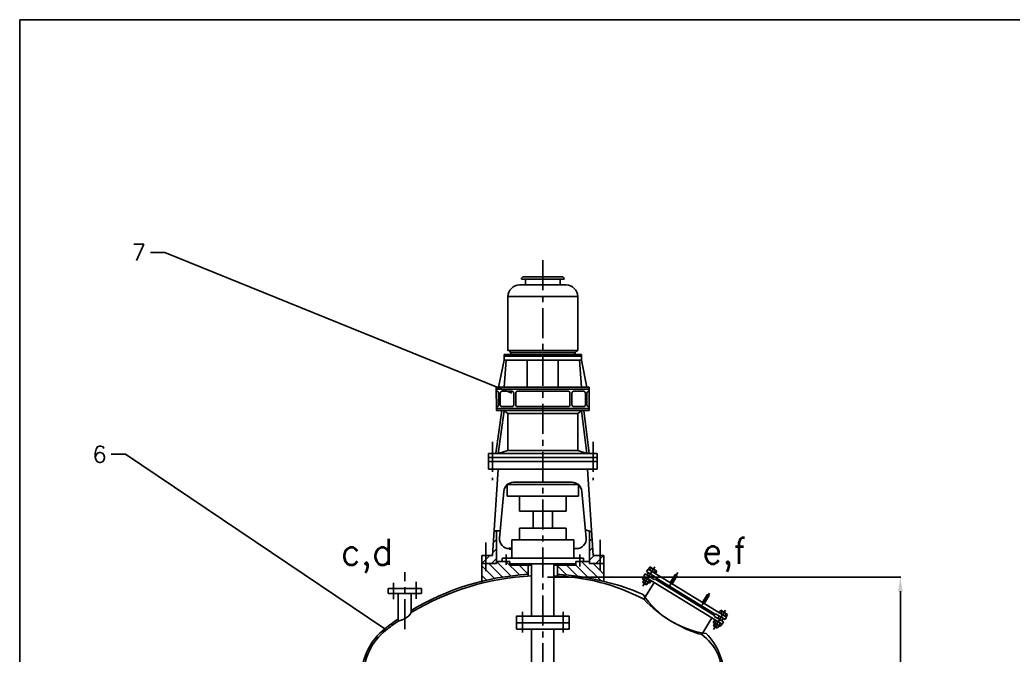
# Model space of a CAD drawing. Header units: millimetres. Extents: x -15295 to -9807, y 801 to 4683.
# Drawn here: x -15295 to -13188, y 3335 to 4683 of the extents above; entities that cross this region are included whole.
import ezdxf

# ---------------------------------------------------------------- set-up
doc = ezdxf.new("R2010")
doc.units = ezdxf.units.MM
doc.linetypes.add('CENTERX2', pattern=[101.6, 63.5, -12.7, 12.7, -12.7])
doc.layers.add('1', color=7, linetype='Continuous', lineweight=40)
doc.layers.add('点划线', color=1, linetype='CENTERX2')
doc.layers.add('细实线', color=7, linetype='Continuous')
doc.styles.get("Standard").update_dxf_attribs({"font": 'txt.shx', "height": 35})
doc.dimstyles.new('ISO-25', dxfattribs={"dimtxt": 1, "dimasz": 30, "dimexe": 1.25, "dimexo": 10, "dimgap": 10, "dimtad": 1, "dimtxsty": 'Standard', "dimcen": 2.5, "dimadec": 0, "dimazin": 0, "dimtfac": 1, "dimtmove": 0, "dimatfit": 3, "dimfxl": 0, "dimarcsym": 0})

# ---------------------------------------------------------------- blocks, each defined once
blk = doc.blocks.new('*D209')
at = {"color": 0, "lineweight": -2}
for p, q in [((-14175.8, 3500.7), (-13426.1, 3500.7)), ((-13427.4, 2782.3), (-13427.4, 3470.7)), ((-13523, 2752.3), (-13426.1, 2752.3))]:
    blk.add_line(p, q, dxfattribs=at)
at = {"color": 0}
for points in [[(-13432.4, 3470.7), (-13422.4, 3470.7), (-13427.4, 3500.7)], [(-13432.4, 2782.3), (-13422.4, 2782.3), (-13427.4, 2752.3)]]:
    blk.add_solid(points, dxfattribs=at)
at = {"layer": 'Defpoints', "color": 0}
for p in [(-14185.8, 3500.7), (-13427.4, 3500.7), (-13533, 2752.3)]:
    blk.add_point(p, dxfattribs=at)
at = {"color": 0, "insert": (-13454.9, 3126.5), "char_height": 35, "attachment_point": 5, "rotation": 90}
blk.add_mtext('1000', dxfattribs=at)
blk = doc.blocks.new('_None')

msp = doc.modelspace()

# ---------------------------------------------------------------- hatches: boundary and pattern name
h = msp.add_hatch()
h.set_pattern_fill('ANSI31', color=256, scale=4.48, style=0)
h.set_pattern_definition([(45, (-10224.215, 1264.089), (-10.057887, 10.057887), [])])
edge = h.paths.add_edge_path()
edge.add_line((-14064.442, 3546.441), (-14078.856, 3546.441))
edge.add_line((-14078.856, 3546.441), (-14082.267, 3597.094))
edge.add_spline(control_points=[(-14082.267, 3597.094), (-14083.886, 3597.34), (-14088.25, 3598.127), (-14092.246, 3600.127), (-14094.771, 3601.391)], knot_values=[0, 0, 0, 0, 5.94856582, 16.17423375, 16.17423375, 16.17423375, 16.17423375], degree=3, periodic=0)
edge.add_line((-14087.109, 3598.118), (-14087.063, 3530.004))
edge.add_line((-14087.063, 3530.004), (-14064.431, 3530.004))
edge.add_line((-14064.431, 3530.004), (-14064.442, 3546.441))
edge = h.paths.add_edge_path()
edge.add_spline(control_points=[(-14284.346, 3598.702), (-14285.903, 3598.876), (-14287.453, 3599.306), (-14289.003, 3599.737)], knot_values=[0, 0, 0, 0, 9.28022347, 9.28022347, 9.28022347, 9.28022347], degree=3, periodic=0)
edge.add_line((-14289.012, 3599.739), (-14292.53, 3546.441))
edge.add_line((-14292.53, 3546.441), (-14306.944, 3546.441))
edge.add_line((-14306.944, 3546.441), (-14306.933, 3530.004))
edge.add_line((-14306.933, 3530.004), (-14284.301, 3530.004))
edge.add_line((-14284.301, 3530.004), (-14284.346, 3598.702))
h.paths.add_polyline_path([(-14306.944, 3546.441), (-14315.163, 3546.441), (-14315.152, 3530.004), (-14306.933, 3530.004)])
h.paths.add_polyline_path([(-14056.219, 3546.441), (-14064.442, 3546.441), (-14064.431, 3530.004), (-14056.209, 3530.004)])
h = msp.add_hatch()
h.set_pattern_fill('ANSI31', color=256, scale=4.48, angle=90, style=0)
h.set_pattern_definition([(135, (-10224.215, 1264.089), (-10.057887, -10.057887), [])])
h.paths.add_polyline_path([(-14216.896, 3506.713), (-14216.909, 3525.895), (-14255.534, 3525.895), (-14255.534, 3529.182), (-14255.534, 3534.113), (-14284.303, 3534.113), (-14284.301, 3530.004), (-14315.152, 3530.004), (-14315.126, 3491.919, -0.04601923)])
h.paths.add_polyline_path([(-14056.187, 3491.842), (-14056.209, 3530.004), (-14087.063, 3530.004), (-14087.066, 3534.113), (-14115.83, 3534.113), (-14115.824, 3525.895), (-14154.45, 3525.895), (-14154.437, 3506.696, -0.04603249)])

# ---------------------------------------------------------------- linework, layer by layer
for p, q in [((-15295.089, 4682.923), (-15295.089, 802.123)), ((-9806.529, 4682.923), (-15295.089, 4682.923)), ((-14231.033, 4132.883), (-14140.633, 4132.883)), ((-14226.924, 4137.814), (-14144.742, 4137.814)), ((-14222.815, 4132.883), (-14222.808, 4120.556)), ((-14148.851, 4132.883), (-14148.844, 4120.556)), ((-14235.117, 4120.556), (-14136.503, 4120.556)), ((-14259.772, 4095.901), (-14111.848, 4095.901)), ((-14259.741, 4095.901), (-14259.682, 3981.57)), ((-14111.848, 4095.901), (-14111.758, 3981.57)), ((-14268.009, 3973.352), (-14103.645, 3973.352)), ((-14268.009, 3973.352), (-14268.002, 3961.024)), ((-14268.007, 3969.243), (-14103.642, 3969.243)), ((-14259.682, 3981.57), (-14111.758, 3981.57)), ((-14254.153, 3977.461), (-14116.852, 3977.461)), ((-14103.645, 3973.352), (-14103.638, 3961.024)), ((-14268.002, 3961.024), (-14279.467, 3903.497)), ((-14268.002, 3961.024), (-14103.638, 3961.024)), ((-14263.893, 3961.024), (-14267.969, 3903.497)), ((-14218.693, 3961.024), (-14218.66, 3903.497)), ((-14152.947, 3961.024), (-14152.914, 3903.497)), ((-14107.747, 3961.024), (-14103.605, 3903.497)), ((-14103.638, 3961.024), (-14092.092, 3903.497)), ((-14284.405, 3903.497), (-14284.377, 3854.188)), ((-14284.405, 3903.497), (-14087.168, 3903.497)), ((-14284.403, 3899.388), (-14087.166, 3899.388)), ((-14087.168, 3903.497), (-14087.14, 3854.188)), ((-14279.467, 3891.172), (-14279.453, 3866.517)), ((-14276.18, 3891.167), (-14276.166, 3866.513)), ((-14272.071, 3895.279), (-14251.525, 3895.279)), ((-14247.416, 3891.172), (-14247.402, 3866.517)), ((-14243.307, 3891.167), (-14243.293, 3866.513)), ((-14239.198, 3895.279), (-14132.361, 3895.279)), ((-14128.252, 3891.172), (-14128.238, 3866.517)), ((-14124.143, 3891.167), (-14124.129, 3866.513)), ((-14120.034, 3895.279), (-14099.488, 3895.279)), ((-14095.379, 3891.172), (-14095.365, 3866.517)), ((-14092.092, 3891.167), (-14092.078, 3866.513)), ((-14284.379, 3858.297), (-14087.142, 3858.297)), ((-14272.057, 3862.406), (-14251.511, 3862.406)), ((-14239.184, 3862.406), (-14132.347, 3862.406)), ((-14120.02, 3862.406), (-14099.474, 3862.406)), ((-14273.042, 3854.4), (-14285.254, 3763.392)), ((-14284.377, 3854.188), (-14087.14, 3854.188)), ((-14267.967, 3853.719), (-14280.18, 3762.711)), ((-14267.967, 3853.719), (-14259.719, 3847.613)), ((-14259.719, 3847.613), (-14111.791, 3847.613)), ((-14259.719, 3847.613), (-14111.791, 3847.613)), ((-14259.71, 3847.613), (-14259.665, 3769.285)), ((-14103.549, 3853.714), (-14111.791, 3847.613)), ((-14111.782, 3847.62), (-14111.737, 3769.285)), ((-14103.549, 3853.714), (-14092.542, 3762.711)), ((-14098.466, 3854.329), (-14087.459, 3763.326)), ((-14300.816, 3762.711), (-14070.705, 3762.711)), ((-14300.816, 3762.711), (-14300.806, 3746.274)), ((-14300.811, 3754.493), (-14070.7, 3754.493)), ((-14280.18, 3762.711), (-14259.665, 3769.285)), ((-14259.665, 3769.285), (-14111.737, 3769.285)), ((-14111.737, 3769.285), (-14092.542, 3762.711)), ((-14070.705, 3762.711), (-14070.695, 3746.274)), ((-14300.806, 3746.274), (-14070.695, 3746.274)), ((-14300.806, 3746.274), (-14300.806, 3729.838)), ((-14277.722, 3729.838), (-14300.806, 3729.838)), ((-14280.425, 3729.838), (-14292.53, 3546.441)), ((-14277.722, 3729.838), (-14093.963, 3729.838)), ((-14093.963, 3729.838), (-14070.695, 3729.838)), ((-14091.205, 3729.838), (-14078.856, 3546.441)), ((-14070.695, 3746.274), (-14070.695, 3729.838)), ((-14261.331, 3696.965), (-14110.292, 3696.965)), ((-14261.331, 3696.965), (-14261.331, 3672.31)), ((-14247.978, 3701.896), (-14123.645, 3701.896)), ((-14110.292, 3696.965), (-14110.292, 3672.31)), ((-14268.479, 3682.704), (-14277.754, 3583.132)), ((-14261.331, 3672.31), (-14110.292, 3672.31)), ((-14235.075, 3640.921), (-14235.075, 3672.31)), ((-14136.456, 3640.921), (-14136.456, 3672.31)), ((-14103.146, 3682.731), (-14093.684, 3583.159)), ((-14235.075, 3640.921), (-14136.456, 3640.921)), ((-14206.301, 3640.921), (-14206.277, 3604.412)), ((-14165.21, 3640.921), (-14165.186, 3604.412)), ((-14235.048, 3604.412), (-14136.422, 3604.412)), ((-14235.041, 3604.412), (-14235.024, 3579.757)), ((-14136.422, 3604.412), (-14136.406, 3579.757)), ((-14284.346, 3598.81), (-14284.301, 3530.004)), ((-14087.109, 3598.097), (-14087.063, 3530.004)), ((-14251.468, 3579.757), (-14119.972, 3579.757)), ((-14251.461, 3579.757), (-14251.435, 3540.688)), ((-14119.972, 3579.757), (-14119.957, 3561.233)), ((-14119.957, 3561.233), (-14119.943, 3540.688)), ((-14315.163, 3546.447), (-14315.125, 3490.326)), ((-14315.163, 3546.441), (-14292.53, 3546.441)), ((-14271.98, 3540.688), (-14099.398, 3540.688)), ((-14271.98, 3540.688), (-14271.976, 3534.113)), ((-14099.398, 3540.688), (-14099.394, 3534.113)), ((-14078.856, 3546.441), (-14056.219, 3546.441)), ((-14056.219, 3546.441), (-14056.186, 3490.448)), ((-14315.152, 3530.004), (-14284.301, 3530.004)), ((-14284.303, 3534.113), (-14255.534, 3534.113)), ((-14255.536, 3529.182), (-14115.827, 3529.182)), ((-14255.534, 3529.182), (-14255.534, 3534.113)), ((-14255.534, 3525.895), (-14255.534, 3529.182)), ((-14255.534, 3525.895), (-14209.844, 3525.895)), ((-14216.909, 3525.895), (-14216.893, 3502.867)), ((-14209.844, 3503.229), (-14209.844, 3529.182)), ((-14162.48, 3503.26), (-14162.48, 3529.182)), ((-14162.48, 3525.895), (-14115.824, 3525.895)), ((-14154.45, 3525.895), (-14154.435, 3502.849)), ((-14115.83, 3534.113), (-14115.824, 3525.895)), ((-14115.83, 3534.113), (-14087.066, 3534.113)), ((-14087.063, 3530.004), (-14056.212, 3530.004)), ((-13958.502, 3522.422), (-13961.846, 3516.965)), ((-13955.228, 3520.416), (-13958.572, 3514.959)), ((-13958.502, 3522.422), (-13943.769, 3513.393)), ((-14209.844, 3503.229), (-14209.844, 3417.675)), ((-14162.48, 3503.26), (-14162.48, 3417.675)), ((-13970.875, 3502.232), (-13974.219, 3496.775)), ((-13967.601, 3500.225), (-13973.62, 3490.403)), ((-13968.684, 3507.645), (-13971.694, 3502.733)), ((-13971.694, 3502.733), (-13805.258, 3400.742)), ((-13968.684, 3507.645), (-13949.585, 3495.941)), ((-13962.665, 3517.467), (-13965.675, 3512.556)), ((-13965.675, 3512.556), (-13946.575, 3500.852)), ((-13961.582, 3510.048), (-13964.591, 3505.137)), ((-13962.665, 3517.467), (-13796.23, 3415.475)), ((-13953.397, 3505.032), (-13956.406, 3500.121)), ((-13952.313, 3497.613), (-13952.313, 3497.613)), ((-13947.043, 3515.4), (-13950.387, 3509.943)), ((-13943.769, 3513.393), (-13947.113, 3507.937)), ((-13946.575, 3500.852), (-13946.153, 3499.092)), ((-13946.153, 3499.092), (-13820.099, 3421.845)), ((-13905.431, 3504.912), (-13915.463, 3488.541)), ((-13901.611, 3502.571), (-13911.643, 3486.201)), ((-14443.161, 3476.519), (-14514.161, 3476.519)), ((-14514.161, 3466.279), (-14514.161, 3476.519)), ((-14443.161, 3466.279), (-14443.161, 3476.519)), ((-13974.219, 3496.775), (-13959.486, 3487.746)), ((-13973.62, 3490.403), (-13965.435, 3485.387)), ((-13973.62, 3490.403), (-13973.198, 3488.643)), ((-13973.198, 3488.643), (-13967.195, 3484.964)), ((-13949.866, 3489.357), (-13971.684, 3453.754)), ((-13965.435, 3485.387), (-13967.195, 3484.964)), ((-13959.416, 3495.209), (-13965.435, 3485.387)), ((-13956.142, 3493.203), (-13959.486, 3487.746)), ((-13949.585, 3495.941), (-13947.825, 3496.363)), ((-13947.825, 3496.363), (-13821.771, 3419.117)), ((-14443.161, 3466.279), (-14514.161, 3466.279)), ((-14492.401, 3407.634), (-14492.401, 3466.279)), ((-14464.921, 3425.527), (-14464.921, 3466.279)), ((-13837.22, 3463.112), (-13847.252, 3446.742)), ((-13833.4, 3460.771), (-13843.432, 3444.401)), ((-13827.086, 3414.118), (-13848.742, 3378.778)), ((-13821.348, 3417.357), (-13821.771, 3419.117)), ((-13802.249, 3405.653), (-13821.348, 3417.357)), ((-13818.338, 3422.268), (-13820.099, 3421.845)), ((-13818.619, 3415.685), (-13818.619, 3415.685)), ((-13799.239, 3410.564), (-13818.338, 3422.268)), ((-13811.517, 3418.088), (-13814.527, 3413.177)), ((-13808.438, 3430.463), (-13811.782, 3425.006)), ((-13805.164, 3428.456), (-13808.508, 3422.999)), ((-13793.704, 3421.434), (-13808.438, 3430.463)), ((-13796.978, 3423.44), (-13800.322, 3417.983)), ((-13796.23, 3415.475), (-13799.239, 3410.564)), ((-13793.704, 3421.434), (-13797.048, 3415.977)), ((-14241.937, 3404.131), (-14129.685, 3404.131)), ((-13820.811, 3410.272), (-13824.155, 3404.815)), ((-13809.421, 3395.786), (-13824.155, 3404.815)), ((-13817.536, 3408.266), (-13823.556, 3398.443)), ((-13823.556, 3398.443), (-13823.133, 3396.683)), ((-13815.37, 3393.427), (-13823.556, 3398.443)), ((-13817.13, 3393.005), (-13823.133, 3396.683)), ((-13815.37, 3393.427), (-13817.13, 3393.005)), ((-13809.351, 3403.25), (-13815.37, 3393.427)), ((-13806.077, 3401.243), (-13809.421, 3395.786)), ((-13803.332, 3413.072), (-13806.341, 3408.161)), ((-13802.249, 3405.653), (-13805.258, 3400.742)), ((-14209.844, 3390.588), (-14209.844, 3054.481)), ((-14162.48, 3390.588), (-14162.48, 3054.481))]:
    msp.add_line(p, q)
msp.add_lwpolyline([(-14241.937, 3390.588), (-14129.685, 3390.588), (-14129.685, 3417.675), (-14241.937, 3417.675)], close=True)
for centre in [(-13903.521, 3503.742), (-13835.31, 3461.942)]:
    msp.add_circle(centre, 2.24)
for centre, radius, start, end in [((-14226.924, 4133.705), 4.109, 90, 180), ((-14144.742, 4133.705), 4.109, 359.999987, 90), ((-14235.117, 4095.901), 24.655, 90, 180.029712), ((-14136.503, 4095.901), 24.655, 0.029822, 90), ((-14261.06, 3973.942), 7.751, 355.631192, 79.763411), ((-14109.783, 3973.91), 7.911, 104.460054, 184.044211), ((-14283.577, 3891.17), 4.109, 0.03287, 90), ((-14272.071, 3891.17), 4.109, 90, 180.03287), ((-14251.525, 3891.17), 4.109, 0.03287, 90), ((-14239.198, 3891.17), 4.109, 90, 180.03287), ((-14132.361, 3891.17), 4.109, 0.03287, 90), ((-14120.034, 3891.17), 4.109, 90, 180.03287), ((-14099.488, 3891.17), 4.109, 0.03287, 90), ((-14087.983, 3891.17), 4.109, 90, 180.03287), ((-14283.562, 3866.515), 4.109, 270, 0.03287), ((-14272.057, 3866.515), 4.109, 180.03287, 270), ((-14251.511, 3866.515), 4.109, 270, 0.03287), ((-14239.184, 3866.515), 4.109, 180.03287, 270), ((-14132.347, 3866.515), 4.109, 270, 0.03287), ((-14120.02, 3866.515), 4.109, 180.03287, 270), ((-14099.474, 3866.515), 4.109, 270, 0.03287), ((-14087.969, 3866.515), 4.109, 180.03287, 270), ((-14247.978, 3681.35), 20.546, 90, 176.223869), ((-14123.645, 3681.35), 20.546, 3.852017, 90), ((-14257.253, 3581.779), 20.546, 176.223869, 270), ((-14114.183, 3581.779), 20.546, 270, 3.852017), ((-14185.811, 2966.807), 540.8, 93.29509, 121.071335), ((-14185.811, 2966.807), 536.96, 92.565177, 121.318551), ((-14171.064, 3077.764), 425.583, 62.063954, 88.844277), ((-14185.811, 2966.807), 540.8, 66.833105, 86.674162), ((-13814.441, 3570.807), 191.223, 213.955936, 262.510145), ((-13769.281, 3647.36), 280.09, 223.727362, 253.518819), ((-14498.8, 3447.511), 40.387, 279.11668, 327.019956), ((-14185.811, 2966.807), 540.8, 124.535621, 128.327457), ((-14185.811, 2966.807), 536.96, 124.818085, 128.327457), ((-14441.811, 3290.64), 128, 128.327457, 180), ((-14441.811, 3290.64), 124.16, 128.327457, 180), ((-13908.913, 3294.757), 103.344, 357.716612, 54.391788), ((-13929.811, 3290.64), 128, 0, 45.041608)]:
    msp.add_arc(centre, radius, start, end)
at = {"layer": '1'}
msp.add_line((-14257.253, 3561.233), (-14251.449, 3561.233), dxfattribs=at)
at = {"layer": '点划线'}
for p, q in [((-14185.811, 4173.137), (-14185.811, 3054.481)), ((-14140.633, 4132.885), (-14140.633, 4132.883)), ((-14292.548, 3787.69), (-14292.502, 3706.132)), ((-14078.875, 3787.69), (-14078.828, 3706.132)), ((-14306.963, 3573.944), (-14306.922, 3513.554)), ((-14064.464, 3580.078), (-14064.42, 3514.165)), ((-14263.762, 3548.538), (-14263.758, 3526.515)), ((-14107.426, 3548.538), (-14107.612, 3523.369)), ((-13948.182, 3522.728), (-13973.485, 3481.437)), ((-14478.661, 3390.48), (-14478.661, 3511.621)), ((-13899.157, 3510.863), (-13916.092, 3483.228)), ((-14502.641, 3454.062), (-14502.641, 3488.765)), ((-14454.681, 3455.013), (-14454.681, 3491.031)), ((-13832.18, 3467.049), (-13847.653, 3441.799)), ((-14229.175, 3427.243), (-14229.175, 3383.602)), ((-14142.448, 3427.243), (-14142.448, 3383.602)), ((-13798.117, 3430.768), (-13823.421, 3389.477))]:
    msp.add_line(p, q, dxfattribs=at)
at = {"layer": '细实线'}
for p, q in [((-14231.033, 4133.705), (-14231.033, 4132.883)), ((-14140.633, 4133.705), (-14140.633, 4132.885)), ((-14284.401, 3895.279), (-14283.577, 3895.279)), ((-14087.983, 3895.279), (-14087.164, 3895.279)), ((-14284.382, 3862.406), (-14283.562, 3862.406)), ((-14087.969, 3862.406), (-14087.145, 3862.406)), ((-14119.957, 3561.233), (-14114.183, 3561.233))]:
    msp.add_line(p, q, dxfattribs=at)
msp.add_spline([(-14289.003, 3599.737), (-14283.485, 3598.634), (-14276.312, 3599.737)], degree=3, dxfattribs=at)
msp.add_open_spline([(-14094.771, 3601.391), (-14092.246, 3600.127), (-14088.25, 3598.127), (-14083.886, 3597.34), (-14082.267, 3597.094)], degree=3, knots=[0, 0, 0, 0, 10.22566793, 16.17423375, 16.17423375, 16.17423375, 16.17423375], dxfattribs=at)

# ---------------------------------------------------------------- texts
at = {"char_height": 55, "width": 494.42099, "attachment_point": 3}
for s, insert in [('e,f', (-13753.234, 3584.008)), ('c,d', (-14503.393, 3581.677))]:
    msp.add_mtext(s, dxfattribs=dict(at, insert=insert))
at = {"layer": '细实线', "color": 3, "char_height": 35, "attachment_point": 9}
for s, insert in [('7', (-15027.849, 4172.252)), ('6', (-15111.085, 3743.79))]:
    msp.add_mtext(s, dxfattribs=dict(at, insert=insert))

# ---------------------------------------------------------------- dimensions: what is measured, and where the dimension line sits
at = {"color": 3}
dim = msp.add_linear_dim(base=(-13427.381, 3500.737), p1=(-13532.967, 2752.343), p2=(-14185.811, 3500.737), angle=90, text='1000', dimstyle='ISO-25', override={"dimldrblk": 'None'}, dxfattribs=at)
dim.commit()
dim.dimension.update_dxf_attribs({"geometry": '*D209', "text_midpoint": (-13454.881, 3126.54)})

# ---------------------------------------------------------------- leaders
at = {"layer": '细实线', "color": 3, "annotation_type": 0, "has_hookline": 1, "hookline_direction": 1, "text_width": 23.333}
for points in [[(-14251.525, 3891.17), (-14987.849, 4189.752), (-15017.849, 4189.752)], [(-14521.191, 3391.053), (-15071.085, 3761.29), (-15101.085, 3761.29)]]:
    msp.add_leader(points, dimstyle='ISO-25', override={"dimgap": 10, "dimtad": 0, "dimldrblk": 'None'}, dxfattribs=at)

doc.saveas('drawing.dxf')
